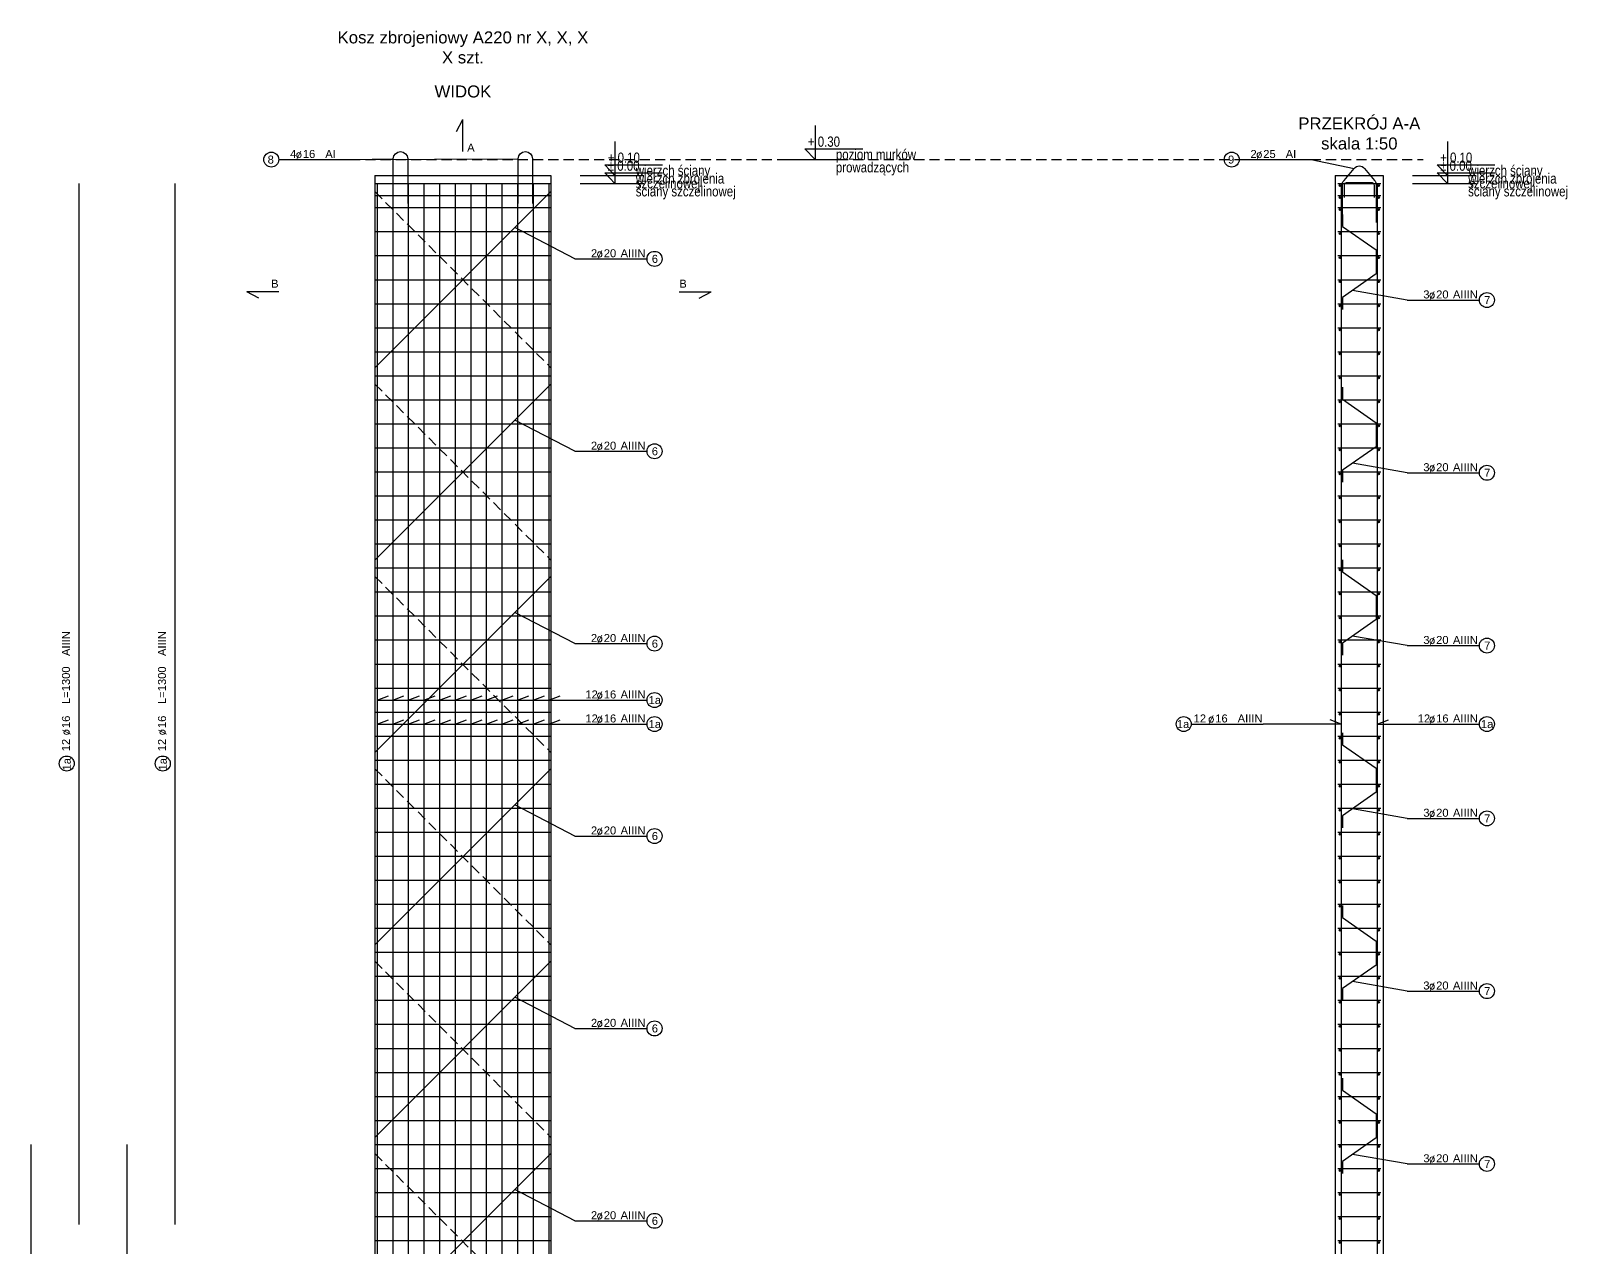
# Model space of a CAD drawing. Extents: x -5264 to 5377, y -10043 to -2374.
# Drawn here: x -1430 to 490, y -3893 to -2374 of the extents above; entities that cross this region are included whole.
import ezdxf
from ezdxf.enums import TextEntityAlignment as Align

# ---------------------------------------------------------------- set-up
doc = ezdxf.new("R2010")
doc.units = 0
doc.header["$MEASUREMENT"] = 0
doc.linetypes.add('DASHED', pattern=[19.05, 12.7, -6.35])
for name, color, linetype in [('__SOL-KOTY_WYSOKOSCIOWE', 4, 'CONTINUOUS'), ('__SOL-OPISY', 4, 'CONTINUOUS'), ('__SOL-PRZERYWANA', 253, 'DASHED'), ('__SOL-WIDOK', 4, 'CONTINUOUS'), ('__SOL-ZBROJENIE', 3, 'CONTINUOUS')]:
    doc.layers.add(name, color=color, linetype=linetype)
doc.styles.add('ARIAL', font='arial.ttf', dxfattribs={"height": 2.5})
doc.styles.add('SIMPLEX', font='SIMPLEX.SHX', dxfattribs={"width": 0.8})
doc.styles.get("Standard").update_dxf_attribs({"font": 'arial.ttf'})

# ---------------------------------------------------------------- blocks, each defined once
blk = doc.blocks.new('OPIS_PRET_BEZ_LINII')
at = {"layer": '__SOL-OPISY'}
blk.add_circle((25.7, 0), 9.36, dxfattribs=at)
at = {"layer": '__SOL-OPISY', "style": 'SIMPLEX', "width": 0.9}
blk.add_text(' %%c ', height=10, dxfattribs=at).set_placement((64.7, -4.8), align=Align.CENTER)
at = {"layer": '__SOL-OPISY', "style": 'ARIAL', "width": 0.8}
blk.add_attdef('NUMER', text='', height=10, dxfattribs=at).set_placement((25.7, 0), align=Align.MIDDLE)
blk.add_attdef('ILOSC', text='', height=10, dxfattribs=at).set_placement((56.9, -5.1), align=Align.RIGHT)
for tag, p in [('SREDNICA', (71, -5.1)), ('DLUGOSC', (95.1, -5.2)), ('STAL', (144.7, -5.2))]:
    blk.add_attdef(tag, p, '', height=10, dxfattribs=at)
blk = doc.blocks.new('OPIS_PRAWY')
at = {"layer": '__SOL-OPISY'}
blk.add_line((0, 0), (90, 0), dxfattribs=at)
blk.add_circle((99.4, 0), 9.36, dxfattribs=at)
at = {"layer": '__SOL-OPISY', "style": 'SIMPLEX', "width": 0.9}
blk.add_text(' %%c ', height=10, dxfattribs=at).set_placement((20.9, 0.5))
at = {"layer": '__SOL-OPISY', "style": 'ARIAL', "width": 0.8}
blk.add_attdef('ILOSC', text='', height=10, dxfattribs=at).set_placement((27.1, 0.1), align=Align.RIGHT)
for tag, p in [('SREDNICA', (35.4, 0.1)), ('STAL', (58.4, 0.5))]:
    blk.add_attdef(tag, p, '', height=10, dxfattribs=at)
for tag, p in [('NUMER', (99.4, 0)), ('DLUGOSC', (52.8, -6.1))]:
    blk.add_attdef(tag, text='', height=10, dxfattribs=at).set_placement(p, align=Align.MIDDLE)
blk = doc.blocks.new('OPIS_LEWY')
at = {"layer": '__SOL-OPISY'}
blk.add_line((-90, 0), (0, 0), dxfattribs=at)
blk.add_circle((-99.4, 0), 9.36, dxfattribs=at)
at = {"layer": '__SOL-OPISY', "style": 'SIMPLEX', "width": 0.9}
blk.add_text(' %%c ', height=10, dxfattribs=at).set_placement((-75, 0.5))
at = {"layer": '__SOL-OPISY', "style": 'ARIAL', "width": 0.8}
for tag, p in [('NUMER', (-99.4, 0)), ('DLUGOSC', (-58.9, -6.6))]:
    blk.add_attdef(tag, text='', height=10, dxfattribs=at).set_placement(p, align=Align.MIDDLE)
blk.add_attdef('ILOSC', text='', height=10, dxfattribs=at).set_placement((-74, 0.1), align=Align.RIGHT)
for tag, p in [('SREDNICA', (-65.8, 0.1)), ('STAL', (-42.7, 0.3))]:
    blk.add_attdef(tag, p, '', height=10, dxfattribs=at)
blk = doc.blocks.new('KOTA')
at = {"layer": '__SOL-KOTY_WYSOKOSCIOWE'}
for p, q in [((0, 33.4), (0, 0)), ((-34, 0), (28, 0)), ((0, 0), (-9.9, 10.4)), ((-9.9, 10.4), (46.5, 10.4))]:
    blk.add_line(p, q, dxfattribs=at)
at = {"layer": '__SOL-KOTY_WYSOKOSCIOWE', "style": 'ARIAL', "width": 0.8}
blk.add_attdef('RZEDNA', (500.5, 15.9), '', height=10.4, dxfattribs=at)

msp = doc.modelspace()

# ---------------------------------------------------------------- hatches: boundary and pattern name
at = {"layer": '__SOL-ZBROJENIE'}
for points in [[(207.2, -2567.5, 1), (204.8, -2567.5, 1)], [(255.2, -2567.5, 1), (252.8, -2567.5, 1)], [(207.2, -2582.5, 1), (204.8, -2582.5, 1)], [(255.2, -2582.5, 1), (252.8, -2582.5, 1)], [(207.2, -2597.5, 1), (204.8, -2597.5, 1)], [(255.2, -2597.5, 1), (252.8, -2597.5, 1)], [(207.2, -2627.5, 1), (204.8, -2627.5, 1)], [(255.2, -2627.5, 1), (252.8, -2627.5, 1)], [(207.2, -2657.5, 1), (204.8, -2657.5, 1)], [(255.2, -2657.5, 1), (252.8, -2657.5, 1)], [(207.2, -2687.5, 1), (204.8, -2687.5, 1)], [(255.2, -2687.5, 1), (252.8, -2687.5, 1)], [(207.2, -2717.5, 1), (204.8, -2717.5, 1)], [(255.2, -2717.5, 1), (252.8, -2717.5, 1)], [(207.2, -2747.5, 1), (204.8, -2747.5, 1)], [(255.2, -2747.5, 1), (252.8, -2747.5, 1)], [(207.2, -2777.5, 1), (204.8, -2777.5, 1)], [(255.2, -2777.5, 1), (252.8, -2777.5, 1)], [(207.2, -2807.5, 1), (204.8, -2807.5, 1)], [(255.2, -2807.5, 1), (252.8, -2807.5, 1)], [(207.2, -2837.5, 1), (204.8, -2837.5, 1)], [(255.2, -2837.5, 1), (252.8, -2837.5, 1)], [(207.2, -2867.5, 1), (204.8, -2867.5, 1)], [(255.2, -2867.5, 1), (252.8, -2867.5, 1)], [(207.2, -2897.5, 1), (204.8, -2897.5, 1)], [(255.2, -2897.5, 1), (252.8, -2897.5, 1)], [(207.2, -2927.5, 1), (204.8, -2927.5, 1)], [(255.2, -2927.5, 1), (252.8, -2927.5, 1)], [(207.2, -2957.5, 1), (204.8, -2957.5, 1)], [(255.2, -2957.5, 1), (252.8, -2957.5, 1)], [(207.2, -2987.5, 1), (204.8, -2987.5, 1)], [(255.2, -2987.5, 1), (252.8, -2987.5, 1)], [(207.2, -3017.5, 1), (204.8, -3017.5, 1)], [(255.2, -3017.5, 1), (252.8, -3017.5, 1)], [(207.2, -3047.5, 1), (204.8, -3047.5, 1)], [(255.2, -3047.5, 1), (252.8, -3047.5, 1)], [(207.2, -3077.5, 1), (204.8, -3077.5, 1)], [(255.2, -3077.5, 1), (252.8, -3077.5, 1)], [(207.2, -3107.5, 1), (204.8, -3107.5, 1)], [(255.2, -3107.5, 1), (252.8, -3107.5, 1)], [(207.2, -3137.5, 1), (204.8, -3137.5, 1)], [(255.2, -3137.5, 1), (252.8, -3137.5, 1)], [(207.2, -3167.5, 1), (204.8, -3167.5, 1)], [(255.2, -3167.5, 1), (252.8, -3167.5, 1)], [(207.2, -3197.5, 1), (204.8, -3197.5, 1)], [(255.2, -3197.5, 1), (252.8, -3197.5, 1)], [(207.2, -3227.5, 1), (204.8, -3227.5, 1)], [(255.2, -3227.5, 1), (252.8, -3227.5, 1)], [(207.2, -3257.5, 1), (204.8, -3257.5, 1)], [(255.2, -3257.5, 1), (252.8, -3257.5, 1)], [(207.2, -3287.5, 1), (204.8, -3287.5, 1)], [(255.2, -3287.5, 1), (252.8, -3287.5, 1)], [(207.2, -3317.5, 1), (204.8, -3317.5, 1)], [(255.2, -3317.5, 1), (252.8, -3317.5, 1)], [(207.2, -3347.5, 1), (204.8, -3347.5, 1)], [(255.2, -3347.5, 1), (252.8, -3347.5, 1)], [(207.2, -3377.5, 1), (204.8, -3377.5, 1)], [(255.2, -3377.5, 1), (252.8, -3377.5, 1)], [(207.2, -3407.5, 1), (204.8, -3407.5, 1)], [(255.2, -3407.5, 1), (252.8, -3407.5, 1)], [(207.2, -3437.5, 1), (204.8, -3437.5, 1)], [(255.2, -3437.5, 1), (252.8, -3437.5, 1)], [(207.2, -3467.5, 1), (204.8, -3467.5, 1)], [(255.2, -3467.5, 1), (252.8, -3467.5, 1)], [(207.2, -3497.5, 1), (204.8, -3497.5, 1)], [(255.2, -3497.5, 1), (252.8, -3497.5, 1)], [(207.2, -3527.5, 1), (204.8, -3527.5, 1)], [(255.2, -3527.5, 1), (252.8, -3527.5, 1)], [(207.2, -3557.5, 1), (204.8, -3557.5, 1)], [(255.2, -3557.5, 1), (252.8, -3557.5, 1)], [(207.2, -3587.5, 1), (204.8, -3587.5, 1)], [(255.2, -3587.5, 1), (252.8, -3587.5, 1)], [(207.2, -3617.5, 1), (204.8, -3617.5, 1)], [(255.2, -3617.5, 1), (252.8, -3617.5, 1)], [(207.2, -3647.5, 1), (204.8, -3647.5, 1)], [(255.2, -3647.5, 1), (252.8, -3647.5, 1)], [(207.2, -3677.5, 1), (204.8, -3677.5, 1)], [(255.2, -3677.5, 1), (252.8, -3677.5, 1)], [(207.2, -3707.5, 1), (204.8, -3707.5, 1)], [(255.2, -3707.5, 1), (252.8, -3707.5, 1)], [(207.2, -3737.5, 1), (204.8, -3737.5, 1)], [(255.2, -3737.5, 1), (252.8, -3737.5, 1)], [(207.2, -3767.5, 1), (204.8, -3767.5, 1)], [(255.2, -3767.5, 1), (252.8, -3767.5, 1)], [(207.2, -3797.5, 1), (204.8, -3797.5, 1)], [(255.2, -3797.5, 1), (252.8, -3797.5, 1)], [(207.2, -3827.5, 1), (204.8, -3827.5, 1)], [(255.2, -3827.5, 1), (252.8, -3827.5, 1)], [(207.2, -3857.5, 1), (204.8, -3857.5, 1)], [(255.2, -3857.5, 1), (252.8, -3857.5, 1)], [(207.2, -3887.5, 1), (204.8, -3887.5, 1)], [(255.2, -3887.5, 1), (252.8, -3887.5, 1)]]:
    msp.add_hatch(color=256, dxfattribs=at).paths.add_polyline_path(points)

# ---------------------------------------------------------------- linework, layer by layer
at = {"layer": '__SOL-OPISY'}
for p, q in [((-898, -2500), (-890, -2485)), ((-890, -2525), (-890, -2485)), ((-1030, -2535), (-977, -2534)), ((-1030, -2535), (-821, -2534)), ((170, -2535), (223.5, -2546.22)), ((-750, -2659), (-825, -2620)), ((-1120, -2700), (-1160, -2700)), ((-1145, -2708), (-1160, -2700)), ((-620, -2700), (-580, -2700)), ((-595, -2708), (-580, -2700)), ((290, -2710.42), (221.51, -2698.53)), ((-750, -2899.29), (-825, -2860.29)), ((290, -2926.19), (221.51, -2914.31)), ((-750, -3139.57), (-825, -3100.57)), ((290, -3141.97), (221.51, -3130.09)), ((-997.25, -3210), (-983.15, -3204.87)), ((-977.75, -3210), (-963.65, -3204.87)), ((-958.25, -3210), (-944.15, -3204.87)), ((-938.75, -3210), (-924.65, -3204.87)), ((-919.25, -3210), (-905.15, -3204.87)), ((-899.75, -3210), (-885.65, -3204.87)), ((-880.25, -3210), (-866.15, -3204.87)), ((-860.75, -3210), (-846.65, -3204.87)), ((-841.25, -3210), (-827.15, -3204.87)), ((-821.75, -3210), (-807.65, -3204.87)), ((-802.25, -3210), (-788.15, -3204.87)), ((-782.75, -3210), (-768.65, -3204.87)), ((-997.25, -3210), (-750, -3210)), ((-997.25, -3240), (-983.15, -3234.87)), ((-997.25, -3240), (-750, -3240)), ((-977.75, -3240), (-963.65, -3234.87)), ((-958.25, -3240), (-944.15, -3234.87)), ((-938.75, -3240), (-924.65, -3234.87)), ((-919.25, -3240), (-905.15, -3234.87)), ((-899.75, -3240), (-885.65, -3234.87)), ((-880.25, -3240), (-866.15, -3234.87)), ((-860.75, -3240), (-846.65, -3234.87)), ((-841.25, -3240), (-827.15, -3234.87)), ((-821.75, -3240), (-807.65, -3234.87)), ((-802.25, -3240), (-788.15, -3234.87)), ((-782.75, -3240), (-768.65, -3234.87)), ((207.5, -3240), (110, -3240)), ((207.5, -3240), (193.41, -3234.87)), ((252.5, -3240), (266.6, -3234.87)), ((252.5, -3240), (290, -3240)), ((-750, -3379.86), (-825, -3340.86)), ((290, -3357.75), (221.51, -3345.87)), ((290, -3573.53), (221.51, -3561.65)), ((-750, -3620.14), (-825, -3581.14)), ((290, -3789.3), (221.51, -3777.42)), ((-750, -3860.43), (-825, -3821.43))]:
    msp.add_line(p, q, dxfattribs=at)
at = {"layer": '__SOL-PRZERYWANA'}
msp.add_line((-1050, -2535), (310, -2535), dxfattribs=at)
for points in [[(-1000, -2555), (-1000, -2575), (-780, -2795), (-780, -2815)], [(-1000, -2795.29), (-1000, -2815.29), (-780, -3035.29), (-780, -3055.29)], [(-1000, -3035.57), (-1000, -3055.57), (-780, -3275.57), (-780, -3295.57)], [(-1000, -3275.86), (-1000, -3295.86), (-780, -3515.86), (-780, -3535.86)], [(-1000, -3516.14), (-1000, -3536.14), (-780, -3756.14), (-780, -3776.14)], [(-1000, -3756.43), (-1000, -3776.43), (-780, -3996.43), (-780, -4016.43)]]:
    msp.add_lwpolyline(points, dxfattribs=at)
at = {"layer": '__SOL-WIDOK'}
for p, q in [((-1000, -2555), (-1000, -4547)), ((-1000, -2555), (-780, -2555)), ((-780, -2555), (-780, -4547)), ((200, -2555), (200, -4547)), ((200, -2555), (260, -2555)), ((260, -2555), (260, -4547))]:
    msp.add_line(p, q, dxfattribs=at)
at = {"layer": '__SOL-ZBROJENIE'}
for p, q in [((-1370, -2565), (-1370, -3865)), ((-1250, -2565), (-1250, -3865)), ((-1000, -2565), (-780, -2565)), ((-997.25, -2565), (-997.25, -4497)), ((-977.75, -2565), (-977.75, -4497)), ((-958.25, -2565), (-958.25, -4497)), ((-938.75, -2565), (-938.75, -4497)), ((-919.25, -2565), (-919.25, -4497)), ((-899.75, -2565), (-899.75, -4497)), ((-880.25, -2565), (-880.25, -4497)), ((-860.75, -2565), (-860.75, -4497)), ((-841.25, -2565), (-841.25, -4497)), ((-821.75, -2565), (-821.75, -4497)), ((-802.25, -2565), (-802.25, -4497)), ((-782.75, -2565), (-782.75, -4497)), ((203, -2565), (257, -2565)), ((207.5, -2565), (207.5, -4497)), ((252.5, -2565), (252.5, -4497)), ((-1000, -2580), (-780, -2580)), ((203, -2580), (257, -2580)), ((-1000, -2595), (-780, -2595)), ((203, -2595), (257, -2595)), ((-1000, -2625), (-780, -2625)), ((203, -2625), (257, -2625)), ((-1000, -2655), (-780, -2655)), ((203, -2655), (257, -2655)), ((-1000, -2685), (-780, -2685)), ((203, -2685), (257, -2685)), ((-1000, -2715), (-780, -2715)), ((203, -2715), (257, -2715)), ((-1000, -2745), (-780, -2745)), ((203, -2745), (257, -2745)), ((-1000, -2775), (-780, -2775)), ((203, -2775), (257, -2775)), ((-1000, -2805), (-780, -2805)), ((203, -2805), (257, -2805)), ((-1000, -2835), (-780, -2835)), ((203, -2835), (257, -2835)), ((-1000, -2865), (-780, -2865)), ((203, -2865), (257, -2865)), ((-1000, -2895), (-780, -2895)), ((203, -2895), (257, -2895)), ((-1000, -2925), (-780, -2925)), ((203, -2925), (257, -2925)), ((-1000, -2955), (-780, -2955)), ((203, -2955), (257, -2955)), ((-1000, -2985), (-780, -2985)), ((203, -2985), (257, -2985)), ((-1000, -3015), (-780, -3015)), ((203, -3015), (257, -3015)), ((-1000, -3045), (-780, -3045)), ((203, -3045), (257, -3045)), ((-1000, -3075), (-780, -3075)), ((203, -3075), (257, -3075)), ((-1000, -3105), (-780, -3105)), ((203, -3105), (257, -3105)), ((-1000, -3135), (-780, -3135)), ((203, -3135), (257, -3135)), ((-1000, -3165), (-780, -3165)), ((203, -3165), (257, -3165)), ((-1000, -3195), (-780, -3195)), ((203, -3195), (257, -3195)), ((-1000, -3225), (-780, -3225)), ((203, -3225), (257, -3225)), ((-1000, -3255), (-780, -3255)), ((203, -3255), (257, -3255)), ((-1000, -3285), (-780, -3285)), ((203, -3285), (257, -3285)), ((-1000, -3315), (-780, -3315)), ((203, -3315), (257, -3315)), ((-1000, -3345), (-780, -3345)), ((203, -3345), (257, -3345)), ((-1000, -3375), (-780, -3375)), ((203, -3375), (257, -3375)), ((-1000, -3405), (-780, -3405)), ((203, -3405), (257, -3405)), ((-1000, -3435), (-780, -3435)), ((203, -3435), (257, -3435)), ((-1000, -3465), (-780, -3465)), ((203, -3465), (257, -3465)), ((-1000, -3495), (-780, -3495)), ((203, -3495), (257, -3495)), ((-1000, -3525), (-780, -3525)), ((203, -3525), (257, -3525)), ((-1000, -3555), (-780, -3555)), ((203, -3555), (257, -3555)), ((-1000, -3585), (-780, -3585)), ((203, -3585), (257, -3585)), ((-1000, -3615), (-780, -3615)), ((203, -3615), (257, -3615)), ((-1000, -3645), (-780, -3645)), ((203, -3645), (257, -3645)), ((-1000, -3675), (-780, -3675)), ((203, -3675), (257, -3675)), ((-1000, -3705), (-780, -3705)), ((203, -3705), (257, -3705)), ((-1000, -3735), (-780, -3735)), ((203, -3735), (257, -3735)), ((-1430, -3765), (-1430, -4497)), ((-1310, -3765), (-1310, -4497)), ((-1000, -3765), (-780, -3765)), ((203, -3765), (257, -3765)), ((-1000, -3795), (-780, -3795)), ((203, -3795), (257, -3795)), ((-1000, -3825), (-780, -3825)), ((203, -3825), (257, -3825)), ((-1000, -3855), (-780, -3855)), ((203, -3855), (257, -3855)), ((-1000, -3885), (-780, -3885)), ((203, -3885), (257, -3885))]:
    msp.add_line(p, q, dxfattribs=at)
for points in [[(-977, -2589.86), (-977, -2534, -1), (-959, -2534), (-959, -2589.86)], [(-821, -2589.86), (-821, -2534, -1), (-803, -2534), (-803, -2589.86)], [(209, -2613.5), (209, -2565, -0.22), (211, -2561.12), (223.5, -2546.22, -0.5), (236.5, -2546.22), (249, -2561.12, -0.22), (251, -2565), (251, -2613.5)], [(211.5, -2582.5), (211.5, -2567.5, -0.48), (215.5, -2563.5), (244.5, -2563.5, -0.48), (248.5, -2567.5), (248.5, -2582.5)]]:
    msp.add_lwpolyline(points, format="xyb", dxfattribs=at)
for points in [[(-780, -2555), (-780, -2575), (-1000, -2795), (-1000, -2815)], [(209, -2603.48), (209, -2618.48), (251, -2647.89), (251, -2677.89), (209, -2707.3), (209, -2722.3)], [(-780, -2795.29), (-780, -2815.29), (-1000, -3035.29), (-1000, -3055.29)], [(209, -2819.26), (209, -2834.26), (251, -2863.67), (251, -2893.67), (209, -2923.08), (209, -2938.08)], [(-780, -3035.57), (-780, -3055.57), (-1000, -3275.57), (-1000, -3295.57)], [(209, -3035.04), (209, -3050.04), (251, -3079.44), (251, -3109.44), (209, -3138.85), (209, -3153.85)], [(209, -3250.81), (209, -3265.81), (251, -3295.22), (251, -3325.22), (209, -3354.63), (209, -3369.63)], [(-780, -3275.86), (-780, -3295.86), (-1000, -3515.86), (-1000, -3535.86)], [(209, -3466.59), (209, -3481.59), (251, -3511), (251, -3541), (209, -3570.41), (209, -3585.41)], [(-780, -3516.14), (-780, -3536.14), (-1000, -3756.14), (-1000, -3776.14)], [(209, -3682.37), (209, -3697.37), (251, -3726.78), (251, -3756.78), (209, -3786.19), (209, -3801.19)], [(-780, -3756.43), (-780, -3776.43), (-1000, -3996.43), (-1000, -4016.43)]]:
    msp.add_lwpolyline(points, dxfattribs=at)
for centre in [(206, -2567.5), (254, -2567.5), (206, -2582.5), (254, -2582.5), (206, -2597.5), (254, -2597.5), (206, -2627.5), (254, -2627.5), (206, -2657.5), (254, -2657.5), (206, -2687.5), (254, -2687.5), (206, -2717.5), (254, -2717.5), (206, -2747.5), (254, -2747.5), (206, -2777.5), (254, -2777.5), (206, -2807.5), (254, -2807.5), (206, -2837.5), (254, -2837.5), (206, -2867.5), (254, -2867.5), (206, -2897.5), (254, -2897.5), (206, -2927.5), (254, -2927.5), (206, -2957.5), (254, -2957.5), (206, -2987.5), (254, -2987.5), (206, -3017.5), (254, -3017.5), (206, -3047.5), (254, -3047.5), (206, -3077.5), (254, -3077.5), (206, -3107.5), (254, -3107.5), (206, -3137.5), (254, -3137.5), (206, -3167.5), (254, -3167.5), (206, -3197.5), (254, -3197.5), (206, -3227.5), (254, -3227.5), (206, -3257.5), (254, -3257.5), (206, -3287.5), (254, -3287.5), (206, -3317.5), (254, -3317.5), (206, -3347.5), (254, -3347.5), (206, -3377.5), (254, -3377.5), (206, -3407.5), (254, -3407.5), (206, -3437.5), (254, -3437.5), (206, -3467.5), (254, -3467.5), (206, -3497.5), (254, -3497.5), (206, -3527.5), (254, -3527.5), (206, -3557.5), (254, -3557.5), (206, -3587.5), (254, -3587.5), (206, -3617.5), (254, -3617.5), (206, -3647.5), (254, -3647.5), (206, -3677.5), (254, -3677.5), (206, -3707.5), (254, -3707.5), (206, -3737.5), (254, -3737.5), (206, -3767.5), (254, -3767.5), (206, -3797.5), (254, -3797.5), (206, -3827.5), (254, -3827.5), (206, -3857.5), (254, -3857.5), (206, -3887.5), (254, -3887.5)]:
    msp.add_circle(centre, 1.2, dxfattribs=at)

# ---------------------------------------------------------------- block references
at = {"layer": '__SOL-KOTY_WYSOKOSCIOWE'}
ref = msp.add_blockref('KOTA', (-450, -2535), dxfattribs=dict(at, xscale=1.28, yscale=1.28, zscale=1.28))
ref.add_attrib('RZEDNA', '+ 0.30', (-459, -2519), dxfattribs={"height": 12.8, "style": 'ARIAL', "width": 0.8})
ref.add_attrib('OPIS1', 'poziom murków', (-424, -2535), dxfattribs={"height": 12.8, "style": 'ARIAL', "width": 0.8})
ref.add_attrib('OPIS2', 'prowadzących', (-424, -2551), dxfattribs={"height": 12.8, "style": 'ARIAL', "width": 0.8})
ref = msp.add_blockref('KOTA', (-700, -2555), dxfattribs=dict(at, xscale=1.28, yscale=1.28, zscale=1.28))
ref.add_attrib('RZEDNA', '+ 0.10', (-709, -2539), dxfattribs={"height": 12.8, "style": 'ARIAL', "width": 0.8})
ref.add_attrib('OPIS1', 'wierzch ściany', (-674, -2555), dxfattribs={"height": 12.8, "style": 'ARIAL', "width": 0.8})
ref.add_attrib('OPIS2', 'szczelinowej', (-674, -2571), dxfattribs={"height": 12.8, "style": 'ARIAL', "width": 0.8})
ref = msp.add_blockref('KOTA', (340, -2555), dxfattribs=dict(at, xscale=1.28, yscale=1.28, zscale=1.28))
ref.add_attrib('RZEDNA', '+ 0.10', (331, -2539), dxfattribs={"height": 12.8, "style": 'ARIAL', "width": 0.8})
ref.add_attrib('OPIS1', 'wierzch ściany', (366, -2555), dxfattribs={"height": 12.8, "style": 'ARIAL', "width": 0.8})
ref.add_attrib('OPIS2', 'szczelinowej', (366, -2571), dxfattribs={"height": 12.8, "style": 'ARIAL', "width": 0.8})
ref = msp.add_blockref('KOTA', (-700, -2565), dxfattribs=dict(at, xscale=1.28, yscale=1.28, zscale=1.28))
ref.add_attrib('RZEDNA', '%%p 0.00', (-709, -2549), dxfattribs={"height": 12.8, "style": 'ARIAL', "width": 0.8})
ref.add_attrib('OPIS1', 'wierzch zbrojenia', (-674, -2565), dxfattribs={"height": 12.8, "style": 'ARIAL', "width": 0.8})
ref.add_attrib('OPIS2', 'ściany szczelinowej', (-674, -2581), dxfattribs={"height": 12.8, "style": 'ARIAL', "width": 0.8})
ref = msp.add_blockref('KOTA', (340, -2565), dxfattribs=dict(at, xscale=1.28, yscale=1.28, zscale=1.28))
ref.add_attrib('RZEDNA', '%%p 0.00', (331, -2549), dxfattribs={"height": 12.8, "style": 'ARIAL', "width": 0.8})
ref.add_attrib('OPIS1', 'wierzch zbrojenia', (366, -2565), dxfattribs={"height": 12.8, "style": 'ARIAL', "width": 0.8})
ref.add_attrib('OPIS2', 'ściany szczelinowej', (366, -2581), dxfattribs={"height": 12.8, "style": 'ARIAL', "width": 0.8})
at = {"layer": '__SOL-OPISY'}
ref = msp.add_blockref('OPIS_LEWY', (-1030, -2535), dxfattribs=at)
ref.add_attrib('ILOSC', '4', (-1106, -2533), dxfattribs={"height": 10, "style": 'ARIAL'})
ref.add_attrib('SREDNICA', '16', (-1090, -2533), dxfattribs={"height": 10, "style": 'ARIAL'})
ref.add_attrib('STAL', 'AI', (-1062, -2533), dxfattribs={"height": 10, "style": 'ARIAL'})
ref.add_attrib('NUMER', '8', (-1134, -2540), dxfattribs={"height": 10, "style": 'ARIAL'})
ref = msp.add_blockref('OPIS_LEWY', (170, -2535), dxfattribs=at)
ref.add_attrib('ILOSC', '2', (94, -2533), dxfattribs={"height": 10, "style": 'ARIAL'})
ref.add_attrib('SREDNICA', '25', (110, -2533), dxfattribs={"height": 10, "style": 'ARIAL'})
ref.add_attrib('STAL', 'AI', (138, -2533), dxfattribs={"height": 10, "style": 'ARIAL'})
ref.add_attrib('NUMER', '9', (66, -2540), dxfattribs={"height": 10, "style": 'ARIAL'})
ref = msp.add_blockref('OPIS_PRAWY', (-750, -2659), dxfattribs=at)
ref.add_attrib('ILOSC', '2', (-730, -2657), dxfattribs={"height": 10, "style": 'ARIAL'})
ref.add_attrib('SREDNICA', '20', (-714, -2657), dxfattribs={"height": 10, "style": 'ARIAL'})
ref.add_attrib('STAL', 'AIIIN', (-693, -2657), dxfattribs={"height": 10, "style": 'ARIAL'})
ref.add_attrib('NUMER', '6', (-654, -2664), dxfattribs={"height": 10, "style": 'ARIAL'})
ref = msp.add_blockref('OPIS_PRAWY', (290, -2710.42), dxfattribs=at)
ref.add_attrib('ILOSC', '3', (310, -2708.42), dxfattribs={"height": 10, "style": 'ARIAL'})
ref.add_attrib('SREDNICA', '20', (326, -2708.42), dxfattribs={"height": 10, "style": 'ARIAL'})
ref.add_attrib('STAL', 'AIIIN', (347, -2708.42), dxfattribs={"height": 10, "style": 'ARIAL'})
ref.add_attrib('NUMER', '7', (386, -2715.42), dxfattribs={"height": 10, "style": 'ARIAL'})
ref = msp.add_blockref('OPIS_PRAWY', (-750, -2899.29), dxfattribs=at)
ref.add_attrib('ILOSC', '2', (-730, -2897.29), dxfattribs={"height": 10, "style": 'ARIAL'})
ref.add_attrib('SREDNICA', '20', (-714, -2897.29), dxfattribs={"height": 10, "style": 'ARIAL'})
ref.add_attrib('STAL', 'AIIIN', (-693, -2897.29), dxfattribs={"height": 10, "style": 'ARIAL'})
ref.add_attrib('NUMER', '6', (-654, -2904.29), dxfattribs={"height": 10, "style": 'ARIAL'})
ref = msp.add_blockref('OPIS_PRAWY', (290, -2926.19), dxfattribs=at)
ref.add_attrib('ILOSC', '3', (310, -2924.19), dxfattribs={"height": 10, "style": 'ARIAL'})
ref.add_attrib('SREDNICA', '20', (326, -2924.19), dxfattribs={"height": 10, "style": 'ARIAL'})
ref.add_attrib('STAL', 'AIIIN', (347, -2924.19), dxfattribs={"height": 10, "style": 'ARIAL'})
ref.add_attrib('NUMER', '7', (386, -2931.19), dxfattribs={"height": 10, "style": 'ARIAL'})
ref = msp.add_blockref('OPIS_PRET_BEZ_LINII', (-1385, -3315), dxfattribs=dict(at, rotation=90))
ref.add_attrib('NUMER', '1a', (-1380, -3298), dxfattribs={"height": 10, "rotation": 90, "style": 'ARIAL'})
ref.add_attrib('ILOSC', '12', (-1381, -3274), dxfattribs={"height": 10, "rotation": 90, "style": 'ARIAL'})
ref.add_attrib('SREDNICA', '16', (-1381, -3245), dxfattribs={"height": 10, "rotation": 90, "style": 'ARIAL'})
ref.add_attrib('DLUGOSC', 'L=1300', (-1381, -3215), dxfattribs={"height": 10, "rotation": 90, "style": 'ARIAL'})
ref.add_attrib('STAL', 'AIIIN', (-1381, -3155), dxfattribs={"height": 10, "rotation": 90, "style": 'ARIAL'})
ref = msp.add_blockref('OPIS_PRET_BEZ_LINII', (-1265, -3315), dxfattribs=dict(at, rotation=90))
ref.add_attrib('NUMER', '1a', (-1260, -3298), dxfattribs={"height": 10, "rotation": 90, "style": 'ARIAL'})
ref.add_attrib('ILOSC', '12', (-1261, -3274), dxfattribs={"height": 10, "rotation": 90, "style": 'ARIAL'})
ref.add_attrib('SREDNICA', '16', (-1261, -3245), dxfattribs={"height": 10, "rotation": 90, "style": 'ARIAL'})
ref.add_attrib('DLUGOSC', 'L=1300', (-1261, -3215), dxfattribs={"height": 10, "rotation": 90, "style": 'ARIAL'})
ref.add_attrib('STAL', 'AIIIN', (-1261, -3155), dxfattribs={"height": 10, "rotation": 90, "style": 'ARIAL'})
ref = msp.add_blockref('OPIS_PRAWY', (-750, -3139.57), dxfattribs=at)
ref.add_attrib('ILOSC', '2', (-730, -3137.57), dxfattribs={"height": 10, "style": 'ARIAL'})
ref.add_attrib('SREDNICA', '20', (-714, -3137.57), dxfattribs={"height": 10, "style": 'ARIAL'})
ref.add_attrib('STAL', 'AIIIN', (-693, -3137.57), dxfattribs={"height": 10, "style": 'ARIAL'})
ref.add_attrib('NUMER', '6', (-654, -3144.57), dxfattribs={"height": 10, "style": 'ARIAL'})
ref = msp.add_blockref('OPIS_PRAWY', (290, -3141.97), dxfattribs=at)
ref.add_attrib('ILOSC', '3', (310, -3139.97), dxfattribs={"height": 10, "style": 'ARIAL'})
ref.add_attrib('SREDNICA', '20', (326, -3139.97), dxfattribs={"height": 10, "style": 'ARIAL'})
ref.add_attrib('STAL', 'AIIIN', (347, -3139.97), dxfattribs={"height": 10, "style": 'ARIAL'})
ref.add_attrib('NUMER', '7', (386, -3146.97), dxfattribs={"height": 10, "style": 'ARIAL'})
ref = msp.add_blockref('OPIS_PRAWY', (-750, -3210), dxfattribs=at)
ref.add_attrib('ILOSC', '12', (-737, -3208), dxfattribs={"height": 10, "style": 'ARIAL'})
ref.add_attrib('SREDNICA', '16', (-714, -3208), dxfattribs={"height": 10, "style": 'ARIAL'})
ref.add_attrib('STAL', 'AIIIN', (-693, -3208), dxfattribs={"height": 10, "style": 'ARIAL'})
ref.add_attrib('NUMER', '1a', (-658, -3215), dxfattribs={"height": 10, "style": 'ARIAL'})
ref = msp.add_blockref('OPIS_PRAWY', (-750, -3240), dxfattribs=at)
ref.add_attrib('ILOSC', '12', (-737, -3238), dxfattribs={"height": 10, "style": 'ARIAL'})
ref.add_attrib('SREDNICA', '16', (-714, -3238), dxfattribs={"height": 10, "style": 'ARIAL'})
ref.add_attrib('STAL', 'AIIIN', (-693, -3238), dxfattribs={"height": 10, "style": 'ARIAL'})
ref.add_attrib('NUMER', '1a', (-658, -3245), dxfattribs={"height": 10, "style": 'ARIAL'})
ref = msp.add_blockref('OPIS_LEWY', (110, -3240), dxfattribs=at)
ref.add_attrib('ILOSC', '12', (23, -3238), dxfattribs={"height": 10, "style": 'ARIAL'})
ref.add_attrib('SREDNICA', '16', (50, -3238), dxfattribs={"height": 10, "style": 'ARIAL'})
ref.add_attrib('STAL', 'AIIIN', (78, -3238), dxfattribs={"height": 10, "style": 'ARIAL'})
ref.add_attrib('NUMER', '1a', (2, -3245), dxfattribs={"height": 10, "style": 'ARIAL'})
ref = msp.add_blockref('OPIS_PRAWY', (290, -3240), dxfattribs=at)
ref.add_attrib('ILOSC', '12', (303, -3238), dxfattribs={"height": 10, "style": 'ARIAL'})
ref.add_attrib('SREDNICA', '16', (326, -3238), dxfattribs={"height": 10, "style": 'ARIAL'})
ref.add_attrib('STAL', 'AIIIN', (347, -3238), dxfattribs={"height": 10, "style": 'ARIAL'})
ref.add_attrib('NUMER', '1a', (382, -3245), dxfattribs={"height": 10, "style": 'ARIAL'})
ref = msp.add_blockref('OPIS_PRAWY', (290, -3357.75), dxfattribs=at)
ref.add_attrib('ILOSC', '3', (310, -3355.75), dxfattribs={"height": 10, "style": 'ARIAL'})
ref.add_attrib('SREDNICA', '20', (326, -3355.75), dxfattribs={"height": 10, "style": 'ARIAL'})
ref.add_attrib('STAL', 'AIIIN', (347, -3355.75), dxfattribs={"height": 10, "style": 'ARIAL'})
ref.add_attrib('NUMER', '7', (386, -3362.75), dxfattribs={"height": 10, "style": 'ARIAL'})
ref = msp.add_blockref('OPIS_PRAWY', (-750, -3379.86), dxfattribs=at)
ref.add_attrib('ILOSC', '2', (-730, -3377.86), dxfattribs={"height": 10, "style": 'ARIAL'})
ref.add_attrib('SREDNICA', '20', (-714, -3377.86), dxfattribs={"height": 10, "style": 'ARIAL'})
ref.add_attrib('STAL', 'AIIIN', (-693, -3377.86), dxfattribs={"height": 10, "style": 'ARIAL'})
ref.add_attrib('NUMER', '6', (-654, -3384.86), dxfattribs={"height": 10, "style": 'ARIAL'})
ref = msp.add_blockref('OPIS_PRAWY', (290, -3573.53), dxfattribs=at)
ref.add_attrib('ILOSC', '3', (310, -3571.53), dxfattribs={"height": 10, "style": 'ARIAL'})
ref.add_attrib('SREDNICA', '20', (326, -3571.53), dxfattribs={"height": 10, "style": 'ARIAL'})
ref.add_attrib('STAL', 'AIIIN', (347, -3571.53), dxfattribs={"height": 10, "style": 'ARIAL'})
ref.add_attrib('NUMER', '7', (386, -3578.53), dxfattribs={"height": 10, "style": 'ARIAL'})
ref = msp.add_blockref('OPIS_PRAWY', (-750, -3620.14), dxfattribs=at)
ref.add_attrib('ILOSC', '2', (-730, -3618.14), dxfattribs={"height": 10, "style": 'ARIAL'})
ref.add_attrib('SREDNICA', '20', (-714, -3618.14), dxfattribs={"height": 10, "style": 'ARIAL'})
ref.add_attrib('STAL', 'AIIIN', (-693, -3618.14), dxfattribs={"height": 10, "style": 'ARIAL'})
ref.add_attrib('NUMER', '6', (-654, -3625.14), dxfattribs={"height": 10, "style": 'ARIAL'})
ref = msp.add_blockref('OPIS_PRAWY', (290, -3789.3), dxfattribs=at)
ref.add_attrib('ILOSC', '3', (310, -3787.3), dxfattribs={"height": 10, "style": 'ARIAL'})
ref.add_attrib('SREDNICA', '20', (326, -3787.3), dxfattribs={"height": 10, "style": 'ARIAL'})
ref.add_attrib('STAL', 'AIIIN', (347, -3787.3), dxfattribs={"height": 10, "style": 'ARIAL'})
ref.add_attrib('NUMER', '7', (386, -3794.3), dxfattribs={"height": 10, "style": 'ARIAL'})
ref = msp.add_blockref('OPIS_PRAWY', (-750, -3860.43), dxfattribs=at)
ref.add_attrib('ILOSC', '2', (-730, -3858.43), dxfattribs={"height": 10, "style": 'ARIAL'})
ref.add_attrib('SREDNICA', '20', (-714, -3858.43), dxfattribs={"height": 10, "style": 'ARIAL'})
ref.add_attrib('STAL', 'AIIIN', (-693, -3858.43), dxfattribs={"height": 10, "style": 'ARIAL'})
ref.add_attrib('NUMER', '6', (-654, -3865.43), dxfattribs={"height": 10, "style": 'ARIAL'})

# ---------------------------------------------------------------- texts
at = {"layer": '__SOL-OPISY', "width": 2500, "attachment_point": 5}
for s, insert, char_height in [('Kosz zbrojeniowy A220 nr X, X, X\\PX szt.\\P', (-890, -2395), 15), ('\\P\\PWIDOK\\P', (-890, -2425), 15), ('\\P\\P\\PPRZEKRÓJ A-A\\Pskala 1:50\\P', (230, -2465), 15), ('A\\P', (-880, -2520), 10), ('B\\P', (-1125, -2690), 10), ('B\\P', (-615, -2690), 10)]:
    msp.add_mtext(s, dxfattribs=dict(at, insert=insert, char_height=char_height))

doc.saveas('drawing.dxf')
